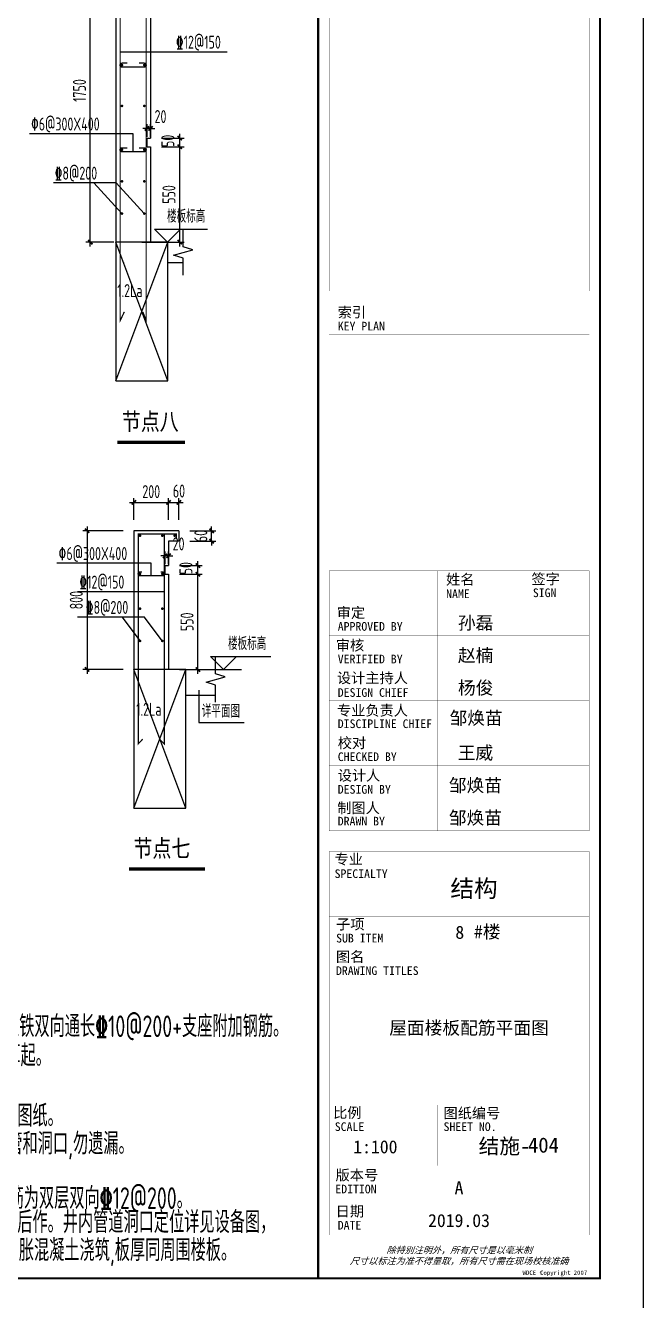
# Model space of a CAD drawing. Extents: x -765033 to 1614171, y -1073 to 729564.
# Drawn here: x 1370242 to 1384497, y 223550 to 252972 of the extents above; entities that cross this region are included whole.
import ezdxf
from ezdxf.enums import TextEntityAlignment as Align

# ---------------------------------------------------------------- set-up
doc = ezdxf.new("R2010")
doc.units = 0
doc.header["$LTSCALE"] = 1000
doc.header["$MEASUREMENT"] = 0
doc.linetypes.add('109-34 轴网$0$L1$0$$AUDIT_BAD_LTYPE1', pattern=[0])
doc.layers.get('Defpoints').update_dxf_attribs({"color": 167})
for name, color, linetype in [('A_STR-砼墙', 51, 'Continuous'), ('A_STR-砼柱', 51, 'Continuous'), ('s-dim', 3, 'Continuous'), ('s-hole', 5, 'Continuous'), ('s-rein', 1, 'Continuous'), ('s-text', 7, 'Continuous'), ('s-thin', 3, 'Continuous'), ('SHEET_TEXT', 7, 'Continuous'), ('墙柱说明', 7, 'Continuous'), ('尺寸标注-板', 3, 'Continuous'), ('楼板负筋钢筋', 1, 'Continuous'), ('签-建（陈）$0$SHEET_TEXT', 7, 'Continuous')]:
    doc.layers.add(name, color=color, linetype=linetype)
doc.styles.add('-宋体', font='simhei.ttf', dxfattribs={"width": 0.8})
doc.styles.add('TSSD_Dimension', font='tssdeng.shx', dxfattribs={"width": 0.7, "bigfont": 'Hztxt.shx'})
doc.styles.add('TSSD_Rein', font='Tssdeng.shx', dxfattribs={"width": 0.7, "bigfont": 'Hztxt.shx'})
doc.styles.add('华文细黑', font='', dxfattribs={"height": 10})
doc.styles.add('图签信息$0$华文细黑', font='', dxfattribs={"height": 10})
doc.styles.add('签-建（陈）$0$华文细黑', font='', dxfattribs={"height": 10})
doc.styles.get('华文细黑').set_extended_font_data('STXihei')
doc.styles.get('图签信息$0$华文细黑').set_extended_font_data('STXihei')
doc.styles.get('签-建（陈）$0$华文细黑').set_extended_font_data('STXihei')
doc.dimstyles.new('TSSD_25_100', dxfattribs={"dimtxt": 300, "dimasz": 100, "dimexe": 100, "dimexo": 250, "dimgap": 100, "dimtad": 1, "dimdec": 0, "dimlfac": 0.25, "dimzin": 0, "dimdsep": 46, "dimtxsty": 'TSSD_Dimension', "dimblk": 'ARCHTICK', "dimblk1": 'ARCHTICK', "dimblk2": 'ARCHTICK', "dimcen": 0, "dimdle": 100, "dimclrt": 7, "dimadec": 0, "dimazin": 0, "dimtfac": 1, "dimtdec": 0, "dimtix": 1, "dimtmove": 2, "dimatfit": 3, "dimfxl": 1, "dimtolj": 1, "dimtzin": 0, "dimarcsym": 0})

# ---------------------------------------------------------------- blocks, each defined once
blk = doc.blocks.new('_ArchTick')
at = {"color": 0, "linetype": 'ByBlock', "const_width": 0.4}
blk.add_lwpolyline([(-0.5, -0.5), (0.5, 0.5)], dxfattribs=at)
blk = doc.blocks.new('*D943')
at = {"layer": 'Defpoints', "color": 0, "transparency": 16777216}
for p in [(1373782, 241312), (1374536, 241312), (1373782, 241072)]:
    blk.add_point(p, dxfattribs=at)
at = {"layer": 's-dim', "color": 0, "lineweight": -2, "transparency": 16777216}
for p, q in [((1374032, 241312), (1374636, 241312)), ((1374536, 241312), (1374536, 241412)), ((1374536, 241072), (1374536, 241312)), ((1374032, 241072), (1374636, 241072)), ((1374536, 241072), (1374536, 240972))]:
    blk.add_line(p, q, dxfattribs=at)
at = {"layer": 's-dim', "color": 0, "lineweight": -2, "transparency": 16777216, "xscale": 100, "yscale": 100, "zscale": 100}
for p, rotation in [((1374536, 241312), 270), ((1374536, 241072), 90)]:
    blk.add_blockref('_ArchTick', p, dxfattribs=dict(at, rotation=rotation))
at = {"layer": 's-dim', "color": 7, "transparency": 16777216, "insert": (1374286, 241192), "char_height": 300, "attachment_point": 5, "rotation": 90, "style": 'TSSD_Dimension'}
blk.add_mtext('\\A1;60', dxfattribs=at)
blk = doc.blocks.new('*D944')
at = {"layer": 'Defpoints', "color": 0, "transparency": 16777216}
for p in [(1373782, 241966), (1373542, 241312), (1373782, 241312)]:
    blk.add_point(p, dxfattribs=at)
at = {"layer": 's-dim', "color": 0, "lineweight": -2, "transparency": 16777216}
for p, q in [((1373442, 241966), (1373882, 241966)), ((1373542, 241562), (1373542, 242066)), ((1373782, 241562), (1373782, 242066))]:
    blk.add_line(p, q, dxfattribs=at)
at = {"layer": 's-dim', "color": 0, "lineweight": -2, "transparency": 16777216, "xscale": 100, "yscale": 100, "zscale": 100, "rotation": 180}
blk.add_blockref('_ArchTick', (1373542, 241966), dxfattribs=at)
at = {"layer": 's-dim', "color": 0, "lineweight": -2, "transparency": 16777216, "xscale": 100, "yscale": 100, "zscale": 100}
blk.add_blockref('_ArchTick', (1373782, 241966), dxfattribs=at)
at = {"layer": 's-dim', "color": 7, "transparency": 16777216, "insert": (1373782, 242229), "char_height": 300, "attachment_point": 5, "style": 'TSSD_Dimension'}
blk.add_mtext('\\A1;60', dxfattribs=at)
blk = doc.blocks.new('*D945')
at = {"layer": 'Defpoints', "color": 0, "transparency": 16777216}
for p in [(1372742, 241312), (1371664, 238112), (1372742, 238112)]:
    blk.add_point(p, dxfattribs=at)
at = {"layer": 's-dim', "color": 0, "lineweight": -2, "transparency": 16777216}
for p, q in [((1372492, 241312), (1371564, 241312)), ((1371664, 241412), (1371664, 238012)), ((1372492, 238112), (1371564, 238112))]:
    blk.add_line(p, q, dxfattribs=at)
at = {"layer": 's-dim', "color": 0, "lineweight": -2, "transparency": 16777216, "xscale": 100, "yscale": 100, "zscale": 100}
for p, rotation in [((1371664, 241312), 90), ((1371664, 238112), 270)]:
    blk.add_blockref('_ArchTick', p, dxfattribs=dict(at, rotation=rotation))
at = {"layer": 's-dim', "color": 7, "transparency": 16777216, "insert": (1371414, 239712), "char_height": 300, "attachment_point": 5, "rotation": 90, "style": 'TSSD_Dimension'}
blk.add_mtext('\\A1;800', dxfattribs=at)
blk = doc.blocks.new('*D946')
at = {"layer": 'Defpoints', "color": 0, "transparency": 16777216}
for p in [(1373542, 241966), (1372742, 241312), (1373542, 241312)]:
    blk.add_point(p, dxfattribs=at)
at = {"layer": 's-dim', "color": 0, "lineweight": -2, "transparency": 16777216}
for p, q in [((1372642, 241966), (1373642, 241966)), ((1372742, 241562), (1372742, 242066)), ((1373542, 241562), (1373542, 242066))]:
    blk.add_line(p, q, dxfattribs=at)
at = {"layer": 's-dim', "color": 0, "lineweight": -2, "transparency": 16777216, "xscale": 100, "yscale": 100, "zscale": 100, "rotation": 180}
blk.add_blockref('_ArchTick', (1372742, 241966), dxfattribs=at)
at = {"layer": 's-dim', "color": 0, "lineweight": -2, "transparency": 16777216, "xscale": 100, "yscale": 100, "zscale": 100}
blk.add_blockref('_ArchTick', (1373542, 241966), dxfattribs=at)
at = {"layer": 's-dim', "color": 7, "transparency": 16777216, "insert": (1373142, 242216), "char_height": 300, "attachment_point": 5, "style": 'TSSD_Dimension'}
blk.add_mtext('\\A1;200', dxfattribs=at)
blk = doc.blocks.new('*D955')
at = {"layer": 'Defpoints', "color": 0, "transparency": 16777216}
for p in [(1373542, 240312), (1374218, 240312), (1373542, 238112)]:
    blk.add_point(p, dxfattribs=at)
at = {"layer": 's-dim', "color": 0, "lineweight": -2, "transparency": 16777216}
for p, q in [((1374218, 238012), (1374218, 240412)), ((1373792, 240312), (1374318, 240312)), ((1373792, 238112), (1374318, 238112))]:
    blk.add_line(p, q, dxfattribs=at)
at = {"layer": 's-dim', "color": 0, "lineweight": -2, "transparency": 16777216, "xscale": 100, "yscale": 100, "zscale": 100}
for p, rotation in [((1374218, 240312), 90), ((1374218, 238112), 270)]:
    blk.add_blockref('_ArchTick', p, dxfattribs=dict(at, rotation=rotation))
at = {"layer": 's-dim', "color": 7, "transparency": 16777216, "insert": (1373968, 239212), "char_height": 300, "attachment_point": 5, "rotation": 90, "style": 'TSSD_Dimension'}
blk.add_mtext('\\A1;550', dxfattribs=at)
blk = doc.blocks.new('*D956')
at = {"layer": 'Defpoints', "color": 0, "transparency": 16777216}
for p in [(1373542, 240512), (1374218, 240512), (1373542, 240312)]:
    blk.add_point(p, dxfattribs=at)
at = {"layer": 's-dim', "color": 0, "lineweight": -2, "transparency": 16777216}
for p, q in [((1373792, 240512), (1374318, 240512)), ((1374218, 240212), (1374218, 240612)), ((1373792, 240312), (1374318, 240312))]:
    blk.add_line(p, q, dxfattribs=at)
at = {"layer": 's-dim', "color": 0, "lineweight": -2, "transparency": 16777216, "xscale": 100, "yscale": 100, "zscale": 100}
for p, rotation in [((1374218, 240512), 90), ((1374218, 240312), 270)]:
    blk.add_blockref('_ArchTick', p, dxfattribs=dict(at, rotation=rotation))
at = {"layer": 's-dim', "color": 7, "transparency": 16777216, "insert": (1373943, 240449), "char_height": 300, "attachment_point": 5, "rotation": 90, "style": 'TSSD_Dimension'}
blk.add_mtext('\\A1;50', dxfattribs=at)
blk = doc.blocks.new('*D957')
at = {"layer": 'Defpoints', "color": 0, "transparency": 16777216}
for p in [(1373462, 240735), (1373462, 240293), (1373542, 240293)]:
    blk.add_point(p, dxfattribs=at)
at = {"layer": 's-dim', "color": 0, "lineweight": -2, "transparency": 16777216}
for p, q in [((1373462, 240735), (1373362, 240735)), ((1373462, 240543), (1373462, 240835)), ((1373542, 240735), (1373462, 240735)), ((1373542, 240543), (1373542, 240835)), ((1373542, 240735), (1373642, 240735))]:
    blk.add_line(p, q, dxfattribs=at)
at = {"layer": 's-dim', "color": 0, "lineweight": -2, "transparency": 16777216, "xscale": 100, "yscale": 100, "zscale": 100}
blk.add_blockref('_ArchTick', (1373462, 240735), dxfattribs=at)
at = {"layer": 's-dim', "color": 0, "lineweight": -2, "transparency": 16777216, "xscale": 100, "yscale": 100, "zscale": 100, "rotation": 180}
blk.add_blockref('_ArchTick', (1373542, 240735), dxfattribs=at)
at = {"layer": 's-dim', "color": 7, "transparency": 16777216, "insert": (1373773, 241010), "char_height": 300, "attachment_point": 5, "style": 'TSSD_Dimension'}
blk.add_mtext('\\A1;20', dxfattribs=at)
blk = doc.blocks.new('图框-A1')
for points, const_width in [([(0, 0), (841, 0), (841, 594), (0, 594)], 0.05), ([(766, 584), (25, 584), (25, 10), (766, 10)], 0.5)]:
    blk.add_lwpolyline(points, close=True, dxfattribs=dict(const_width=const_width))
at = {"const_width": 0.05}
blk.add_lwpolyline([(841, 297), (839, 297)], dxfattribs=at)
blk = doc.blocks.new('图签信息$0$WDCE Copyright200X')
at = {"const_width": 0.016}
blk.add_lwpolyline([(-10.6, 1.26, 1), (-11.4, 1.26, 1)], format="xyb", close=True, dxfattribs=at)
at = {"style": '图签信息$0$华文细黑'}
for s, p in [('WDCE ', (-11.46, 0.5)), ('     Copyright ', (-3.51, 0.5))]:
    blk.add_text(s, height=1, dxfattribs=at).set_placement(p, align=Align.BOTTOM_RIGHT)
blk.add_text('c', height=0.6, dxfattribs=at).set_placement((-11.04, 1.35), align=Align.MIDDLE_CENTER)
blk.add_attdef('200X', text='', height=1, dxfattribs=at).set_placement((-0.45, 0.5), align=Align.BOTTOM_RIGHT)
blk = doc.blocks.new('图签-A1')
at = {"ltscale": 0.001, "const_width": 0.5}
blk.add_lwpolyline([(-64.75, 574.25), (0.25, 574.25), (0.25, 0.25), (-64.75, 0.25)], close=True, dxfattribs=at)
at = {"const_width": 0.5}
blk.add_lwpolyline([(-64.75, 0.25), (0.25, 0.25), (0.25, 500.75), (-64.75, 500.75)], close=True, dxfattribs=at)
at = {"const_width": 0.05}
for points in [[(-62.25, 405.17), (-62.25, 228.08)], [(-62.25, 228.08), (-2.25, 228.08), (-2.25, 405.17)], [(-57.25, 289.08), (-7.25, 289.08)], [(-57.25, 235.1), (-7.25, 235.1)], [(-62.25, 228.08), (-2.25, 228.08)], [(-62.25, 217.99), (-2.25, 217.99)], [(-62.25, 103.51), (-2.25, 103.51), (-2.25, 163.51), (-62.25, 163.51), (-62.25, 103.51)], [(-37.25, 163.51), (-37.25, 103.51)], [(-19.75, 163.51), (-19.75, 103.51)], [(-62.25, 156.01), (-2.25, 156.01)], [(-62.25, 148.51), (-2.25, 148.51)], [(-62.25, 141.01), (-2.25, 141.01)], [(-62.25, 133.51), (-2.25, 133.51)], [(-62.25, 126.01), (-2.25, 126.01)], [(-62.25, 118.51), (-2.25, 118.51)], [(-62.25, 111.01), (-2.25, 111.01)], [(-62.25, 98.75), (-2.25, 98.75), (-2.25, 10.25), (-62.25, 10.25), (-62.25, 98.75)], [(-62.25, 83.75), (-2.25, 83.75)], [(-62.25, 76.25), (-2.25, 76.25)], [(-62.25, 40.25), (-2.25, 40.25)], [(-37.25, 40.25), (-37.25, 26.25)], [(-62.25, 26.25), (-2.25, 26.25)], [(-62.25, 18.25), (-2.25, 18.25)]]:
    blk.add_lwpolyline(points, dxfattribs=at)
at = {"rotation": 3.913909278468755e-07}
blk.add_blockref('图签信息$0$WDCE Copyright200X', (-2.25, 0.25), dxfattribs=at).add_auto_attribs({'200X': '2007'})
at = {"style": '图签信息$0$华文细黑'}
for s, height, p in [('索引', 2.4, (-60.25, 224.39)), ('KEY PLAN', 2, (-60.25, 220.99)), ('姓名', 2.4, (-35.25, 162.72)), ('签字', 2.4, (-15.56, 162.82)), ('NAME', 2, (-35.25, 159.21)), ('SIGN', 2, (-15.25, 159.45)), ('审定', 2.4, (-60.48, 155.06)), ('APPROVED BY', 2, (-60.25, 151.69)), ('审核', 2.4, (-60.7, 147.54)), ('VERIFIED BY', 2, (-60.25, 144.16)), ('设计主持人', 2.4, (-60.43, 140.01)), ('DESIGN CHIEF', 2, (-60.25, 136.44)), ('专业负责人', 2.4, (-60.42, 132.51)), ('DISCIPLINE CHIEF', 2, (-60.25, 129.23)), ('校对', 2.4, (-60.25, 125.01)), ('CHECKED BY', 2, (-60.25, 121.62)), ('设计人', 2.4, (-60.25, 117.51)), ('DESIGN BY', 2, (-60.25, 114.08)), ('制图人', 2.4, (-60.36, 110.01)), ('DRAWN BY', 2, (-60.25, 106.75)), ('专业', 2.4, (-60.98, 98.18)), ('SPECIALTY', 2, (-60.98, 94.63)), ('子项', 2.4, (-60.63, 83.17)), ('SUB ITEM', 2, (-60.63, 79.75)), ('图名', 2.4, (-60.66, 75.66)), ('DRAWING TITLES', 2, (-60.66, 72.25)), ('比例', 2.4, (-61.31, 39.67)), ('图纸编号', 2.4, (-35.85, 39.57)), ('SCALE', 2, (-60.94, 36.25)), ('SHEET NO.', 2, (-35.85, 36.25)), ('版本号', 2.4, (-60.75, 25.28)), ('EDITION', 2, (-60.81, 21.86)), ('日期', 2.4, (-60.75, 16.93)), ('DATE', 2, (-60.25, 13.51))]:
    blk.add_text(s, height=height, rotation=0, dxfattribs=at).set_placement(p, align=Align.TOP_LEFT)
at = {"color": 4, "style": '图签信息$0$华文细黑'}
for s, p in [('1:100', (-51.57, 29.1)), ('A', (-32.28, 19.65)), ('2019.03', (-32.28, 12.09))]:
    blk.add_text(s, height=3, rotation=0, dxfattribs=at).set_placement(p, align=Align.CENTER)
at = {"style": '图签信息$0$华文细黑', "oblique": 20}
for s, p in [('除特别注明外，所有尺寸是以毫米制', (-32.25, 6.75)), ('尺寸以标注为准不得量取，所有尺寸需在现场校核准确', (-32.25, 4.25))]:
    blk.add_text(s, height=1.5, rotation=0, dxfattribs=at).set_placement(p, align=Align.MIDDLE_CENTER)
at = {"color": 3, "insert": (-28.82, 90), "char_height": 4, "width": 32.5922, "attachment_point": 5, "rotation": 0, "style": '华文细黑'}
blk.add_mtext('结构', dxfattribs=at)
at = {"color": 2, "insert": (-28.82, 80.08), "char_height": 3, "width": 40.6394, "attachment_point": 5, "rotation": 0, "style": '华文细黑'}
blk.add_mtext('   #{\\fSimSun|b0|i0|c134|p2;楼}', dxfattribs=at)
at = {"layer": 'SHEET_TEXT', "style": '华文细黑'}
blk.add_text('结施-', height=3.5, dxfattribs=at).set_placement((-27.75, 29.01))
at = {"layer": '签-建（陈）$0$SHEET_TEXT', "ltscale": 0.001, "attachment_point": 5, "style": '签-建（陈）$0$华文细黑'}
for s, insert, char_height, width in [('孙磊', (-28.44, 151.36), 2.998, 17.4861), ('赵楠', (-28.44, 143.86), 2.998, 17.4861), ('杨俊', (-28.44, 136.36), 2.998, 17.4861), ('邹焕苗', (-28.33, 129.39), 2.99, 17.9613), ('王威', (-28.49, 121.36), 2.998, 17.4861), ('邹焕苗', (-28.49, 113.86), 2.998, 17.4861), ('邹焕苗', (-28.49, 106.36), 2.998, 17.4861)]:
    blk.add_mtext(s, dxfattribs=dict(at, insert=insert, char_height=char_height, width=width))
blk = doc.blocks.new('*D1735')
at = {"layer": 'Defpoints', "color": 0, "transparency": 16777216}
for p in [(1371737, 254973), (1372526, 254973), (1372526, 247973)]:
    blk.add_point(p, dxfattribs=at)
at = {"layer": 's-dim', "color": 0, "lineweight": -2, "transparency": 16777216}
for p, q in [((1372276, 254973), (1371637, 254973)), ((1371737, 247873), (1371737, 255073)), ((1372276, 247973), (1371637, 247973))]:
    blk.add_line(p, q, dxfattribs=at)
at = {"layer": 's-dim', "color": 0, "lineweight": -2, "transparency": 16777216, "xscale": 100, "yscale": 100, "zscale": 100}
for p, rotation in [((1371737, 254973), 90), ((1371737, 247973), 270)]:
    blk.add_blockref('_ArchTick', p, dxfattribs=dict(at, rotation=rotation))
at = {"layer": 's-dim', "color": 7, "transparency": 16777216, "insert": (1371487, 251473), "char_height": 300, "attachment_point": 5, "rotation": 90, "style": 'TSSD_Dimension'}
blk.add_mtext('\\A1;1750', dxfattribs=at)
blk = doc.blocks.new('*D1737')
at = {"layer": 'Defpoints', "color": 0, "transparency": 16777216}
for p in [(1373126, 250173), (1373801, 250173), (1373126, 247973)]:
    blk.add_point(p, dxfattribs=at)
at = {"layer": 's-dim', "color": 0, "lineweight": -2, "transparency": 16777216}
for p, q in [((1373376, 250173), (1373901, 250173)), ((1373801, 247873), (1373801, 250273)), ((1373376, 247973), (1373901, 247973))]:
    blk.add_line(p, q, dxfattribs=at)
at = {"layer": 's-dim', "color": 0, "lineweight": -2, "transparency": 16777216, "xscale": 100, "yscale": 100, "zscale": 100}
for p, rotation in [((1373801, 250173), 90), ((1373801, 247973), 270)]:
    blk.add_blockref('_ArchTick', p, dxfattribs=dict(at, rotation=rotation))
at = {"layer": 's-dim', "color": 7, "transparency": 16777216, "insert": (1373551, 249073), "char_height": 300, "attachment_point": 5, "rotation": 90, "style": 'TSSD_Dimension'}
blk.add_mtext('\\A1;550', dxfattribs=at)
blk = doc.blocks.new('*D1738')
at = {"layer": 'Defpoints', "color": 0, "transparency": 16777216}
for p in [(1373126, 250373), (1373126, 250173), (1373801, 250373)]:
    blk.add_point(p, dxfattribs=at)
at = {"layer": 's-dim', "color": 0, "lineweight": -2, "transparency": 16777216}
for p, q in [((1373801, 250073), (1373801, 250473)), ((1373376, 250373), (1373901, 250373)), ((1373376, 250173), (1373901, 250173))]:
    blk.add_line(p, q, dxfattribs=at)
at = {"layer": 's-dim', "color": 0, "lineweight": -2, "transparency": 16777216, "xscale": 100, "yscale": 100, "zscale": 100}
for p, rotation in [((1373801, 250373), 90), ((1373801, 250173), 270)]:
    blk.add_blockref('_ArchTick', p, dxfattribs=dict(at, rotation=rotation))
at = {"layer": 's-dim', "color": 7, "transparency": 16777216, "insert": (1373526, 250310), "char_height": 300, "attachment_point": 5, "rotation": 90, "style": 'TSSD_Dimension'}
blk.add_mtext('\\A1;50', dxfattribs=at)
blk = doc.blocks.new('*D1739')
at = {"layer": 'Defpoints', "color": 0, "transparency": 16777216}
for p in [(1373046, 250596), (1373046, 250155), (1373126, 250155)]:
    blk.add_point(p, dxfattribs=at)
at = {"layer": 's-dim', "color": 0, "lineweight": -2, "transparency": 16777216}
for p, q in [((1373046, 250405), (1373046, 250696)), ((1373126, 250405), (1373126, 250696)), ((1373046, 250596), (1372946, 250596)), ((1373126, 250596), (1373046, 250596)), ((1373126, 250596), (1373226, 250596))]:
    blk.add_line(p, q, dxfattribs=at)
at = {"layer": 's-dim', "color": 0, "lineweight": -2, "transparency": 16777216, "xscale": 100, "yscale": 100, "zscale": 100}
blk.add_blockref('_ArchTick', (1373046, 250596), dxfattribs=at)
at = {"layer": 's-dim', "color": 0, "lineweight": -2, "transparency": 16777216, "xscale": 100, "yscale": 100, "zscale": 100, "rotation": 180}
blk.add_blockref('_ArchTick', (1373126, 250596), dxfattribs=at)
at = {"layer": 's-dim', "color": 7, "transparency": 16777216, "insert": (1373356, 250871), "char_height": 300, "attachment_point": 5, "style": 'TSSD_Dimension'}
blk.add_mtext('\\A1;20', dxfattribs=at)
blk = doc.blocks.new('A$C7522601D')
at = {"layer": 's-hole'}
h = blk.add_hatch(dxfattribs=at)
h.set_pattern_fill('ANSI31', color=256, scale=25)
h.set_pattern_definition([(45, (-26294.05, -225177.15), (-56.1266, 56.1266), [])])
h.paths.add_polyline_path([(2656, 508), (1845, 508), (1845, 98), (2656, 98)])
at = {"layer": 's-dim', "color": 7}
blk.add_lwpolyline([(1845, 508), (2656, 508), (2656, 98), (1845, 98)], close=True, dxfattribs=at)
at = {"layer": '墙柱说明', "style": 'TSSD_Rein', "width": 0.7}
for s, height, p in [('板说明：', 700, (-23, 6039)), ('1.未注明梁板混凝土等级详见楼层表。', 500, (713, 5423)), ('2.本层未注明板厚均为120mm。', 500, (713, 4790)), ('3.除图中原位注明外，屋面板配筋为上铁双向通长%%13210@200+支座附加钢筋。', 500, (753, 4036)), ('支座钢筋所注明尺寸从梁边或墙边算起。 ', 500, (1116, 3362)), ('4.除注明外，板面标高见层高表。', 500, (699, 2662)), ('5.设备留洞位置及尺寸详见建筑和设备图纸。', 500, (699, 1973)), ('6.施工时与其它专业密切配合,预留埋管和洞口,勿遗漏。', 500, (708, 1329)), ('7.屋面板，设计抗渗等级不低于P6级。', 500, (716, 715)), ('8.图中     范围内，h=150mm,配筋为双层双向%%13212@200。', 500, (725, 71)), ('9.设备管井，冷媒竖井部位的楼板甩筋后作。井内管道洞口定位详见设备图，', 500, (697, -484)), ('洞口待设备安装完后再用同强度微膨胀混凝土浇筑,板厚同周围楼板。', 500, (1076, -1132))]:
    blk.add_text(s, height=height, dxfattribs=at).set_placement(p)

msp = doc.modelspace()

# ---------------------------------------------------------------- linework, layer by layer
msp.add_lwpolyline([(1384494.7, 223061.6), (1384494.7, 282461.6), (1300394.7, 282461.6), (1300394.7, 223061.6)], close=True)
at = {"layer": 'A_STR-砼墙'}
for p, q in [((1372325.6, 254973.4), (1372325.6, 247493.4)), ((1373125.6, 254733.4), (1373125.6, 250373.4)), ((1373045.6, 250373.4), (1373125.6, 250373.4)), ((1373045.6, 250173.4), (1373045.6, 250373.4)), ((1373045.6, 250173.4), (1373125.6, 250173.4)), ((1373125.6, 250173.4), (1373125.6, 247973.4)), ((1372925.6, 247973.4), (1373879.1, 247973.4)), ((1372525.6, 247493.4), (1372525.6, 247493.4)), ((1373879.1, 247493.4), (1373525.6, 247493.4)), ((1372742.1, 241312.1), (1372742.1, 241072.1)), ((1373782.1, 241312.1), (1372742.1, 241312.1)), ((1373782.1, 241312.1), (1373782.1, 241072.1)), ((1372742.1, 241072.1), (1372742.1, 238112.1)), ((1373782.1, 241072.1), (1373542.1, 241072.1)), ((1373542.1, 241072.1), (1373542.1, 240512.1)), ((1373462.1, 240512.1), (1373542.1, 240512.1)), ((1373462.1, 240312.1), (1373462.1, 240512.1)), ((1373462.1, 240312.1), (1373542.1, 240312.1)), ((1373542.1, 240312.1), (1373542.1, 238112.1)), ((1373942.1, 238112.1), (1374628.3, 238112.1)), ((1374628.3, 237512.1), (1373942.1, 237512.1))]:
    msp.add_line(p, q, dxfattribs=at)
at = {"layer": 'A_STR-砼柱'}
for p, q in [((1372325.6, 247493.4), (1372325.6, 244773.4)), ((1373525.6, 244773.4), (1373525.6, 247493.4)), ((1372325.6, 244773.4), (1373525.6, 244773.4)), ((1372742.1, 238112.1), (1372742.1, 234912.1)), ((1373942.1, 238112.1), (1373222.1, 238112.1)), ((1373942.1, 234912.1), (1373942.1, 237512.1)), ((1372742.1, 234912.1), (1373942.1, 234912.1))]:
    msp.add_line(p, q, dxfattribs=at)
at = {"layer": 's-rein', "const_width": 30}
for points in [[(1372587.3, 252103.7), (1372467.3, 252103.7, 1), (1372467.3, 252013.7), (1372981.8, 252013.7, 1), (1372981.8, 252103.7), (1372861.8, 252103.7)], [(1372587.3, 250149), (1372467.3, 250149, 1), (1372467.3, 250059), (1372981.8, 250059, 1), (1372981.8, 250149), (1372861.8, 250149)], [(1372925.5, 240363.5), (1372883.7, 240363.5, 1), (1372883.7, 240273.5), (1373398.2, 240273.5, 1), (1373398.2, 240363.5), (1373356.4, 240363.5)]]:
    msp.add_lwpolyline(points, format="xyb", dxfattribs=at)
for points in [[(1372452.3, 252058.7, 1), (1372482.3, 252058.7, 1)], [(1372966.8, 252058.7, 1), (1372996.8, 252058.7, 1)], [(1372452.3, 251116.9, 1), (1372482.3, 251116.9, 1)], [(1372966.8, 251116.9, 1), (1372996.8, 251116.9, 1)], [(1372452.3, 250104, 1), (1372482.3, 250104, 1)], [(1372966.8, 250104, 1), (1372996.8, 250104, 1)], [(1372452.3, 249376.4, 1), (1372482.3, 249376.4, 1)], [(1372966.8, 249376.4, 1), (1372996.8, 249376.4, 1)], [(1372452.3, 248632.2, 1), (1372482.3, 248632.2, 1)], [(1372966.8, 248632.2, 1), (1372996.8, 248632.2, 1)], [(1372868.7, 241199.4, 1), (1372898.7, 241199.4, 1)], [(1373383.2, 241199.4, 1), (1373413.2, 241199.4, 1)], [(1373665.2, 241199.4, 1), (1373695.2, 241199.4, 1)], [(1372868.7, 240318.5, 1), (1372898.7, 240318.5, 1)], [(1373383.2, 240318.5, 1), (1373413.2, 240318.5, 1)], [(1372868.7, 239515.1, 1), (1372898.7, 239515.1, 1)], [(1373383.2, 239515.1, 1), (1373413.2, 239515.1, 1)], [(1372868.7, 238770.9, 1), (1372898.7, 238770.9, 1)], [(1373383.2, 238770.9, 1), (1373413.2, 238770.9, 1)]]:
    msp.add_lwpolyline(points, format="xyb", close=True, dxfattribs=at)
at = {"layer": 's-thin'}
for p, q in [((1373516.4, 247973.4), (1373216.4, 248273.4)), ((1373216.4, 248273.4), (1374436.4, 248273.4)), ((1373516.4, 247973.4), (1373816.4, 248273.4)), ((1374810.1, 238112.1), (1374510.1, 238412.1)), ((1374510.1, 238412.1), (1375110.1, 238412.1)), ((1374810.1, 238112.1), (1375110.1, 238412.1)), ((1375110.1, 238412.1), (1375902.6, 238412.1)), ((1374628.3, 238112.1), (1375228.3, 238112.1))]:
    msp.add_line(p, q, dxfattribs=at)
for points in [[(1373879.1, 247213.4), (1373879.1, 247603.4), (1373659.1, 247673.4), (1374099.1, 247793.4), (1373879.1, 247863.4), (1373879.1, 248253.4)], [(1374628.3, 237359.7), (1374628.3, 237749.7), (1374408.3, 237819.7), (1374848.3, 237939.7), (1374628.3, 238009.7), (1374628.3, 238399.7)]]:
    msp.add_lwpolyline(points, dxfattribs=at)
at = {"layer": '墙柱说明', "ltscale": 1000, "const_width": 75}
for points in [[(1372361.7, 243354), (1373921.9, 243354)], [(1372631.5, 233505.5), (1374384.4, 233505.5)]]:
    msp.add_lwpolyline(points, dxfattribs=at)
at = {"layer": '墙柱说明'}
msp.add_lwpolyline([(1374241.4, 237636.2), (1374241.4, 236885.7), (1375282.2, 236885.7)], dxfattribs=at)
at = {"layer": '尺寸标注-板'}
for p, q in [((1372425.6, 252364.3), (1374894.9, 252364.3)), ((1372724.5, 250475.7), (1370330.5, 250475.7)), ((1372724.5, 250059), (1372724.5, 250475.7)), ((1372336.3, 249341.5), (1370890.1, 249341.5)), ((1372467.3, 248632.2), (1371821.8, 249341.5)), ((1372981.8, 248632.2), (1372336.3, 249341.5)), ((1372325.6, 244773.4), (1373525.6, 247973.4)), ((1373525.6, 244773.4), (1372325.6, 247973.4)), ((1373140.9, 240563.3), (1370966.9, 240563.3)), ((1373140.9, 240273.5), (1373140.9, 240563.3)), ((1373439.8, 239905.7), (1371444.3, 239905.7)), ((1372990.3, 239321.4), (1371444.3, 239321.4)), ((1372883.7, 238770.9), (1372475.8, 239321.4)), ((1373398.2, 238770.9), (1372990.3, 239321.4)), ((1372742.1, 234912.1), (1373942.1, 238112.1)), ((1373942.1, 234912.1), (1372742.1, 238112.1))]:
    msp.add_line(p, q, dxfattribs=at)
for points in [[(1372325.6, 244773.4), (1373525.6, 244773.4), (1373525.6, 247973.4), (1372325.6, 247973.4)], [(1372742.1, 234912.1), (1373942.1, 234912.1), (1373942.1, 238112.1), (1372742.1, 238112.1)]]:
    msp.add_lwpolyline(points, close=True, dxfattribs=at)
at = {"layer": '楼板负筋钢筋', "const_width": 30}
for points in [[(1372522.1, 246364.4), (1372425.6, 246164.4), (1372425.6, 246164.4), (1372425.6, 254902.8), (1373045.2, 254902.8)], [(1372947.9, 246364.4), (1373025.6, 246164.4), (1373025.6, 254902.8), (1372686, 254902.8), (1372686, 254902.8)], [(1372943.9, 236501.8), (1372842.1, 236395.8), (1372842.1, 241241.4), (1373721.4, 241241.4), (1373721.4, 241116.6)], [(1373336, 236501.8), (1373442.1, 236395.8), (1373442.1, 241241.4), (1372917.8, 241241.4), (1372917.8, 241241.4)]]:
    msp.add_lwpolyline(points, dxfattribs=at)

# ---------------------------------------------------------------- block references
at = {"xscale": 100, "yscale": 100, "zscale": 100}
for name, p in [('图框-A1', (1300394.7, 223061.6)), ('图签-A1', (1383469.7, 224036.6))]:
    msp.add_blockref(name, p, dxfattribs=at)
at = {"layer": 's-text'}
msp.add_blockref('A$C7522601D', (1363411.6, 225592.3), dxfattribs=at)

# ---------------------------------------------------------------- texts
at = {"color": 2, "linetype": '109-34 轴网$0$L1$0$$AUDIT_BAD_LTYPE1', "style": '华文细黑'}
for s, p in [('8', (1380157.1, 231897)), ('屋面楼板配筋平面图', (1378630.8, 229691.5))]:
    msp.add_text(s, height=300, rotation=0, dxfattribs=at).set_placement(p)
at = {"layer": 'SHEET_TEXT', "style": '华文细黑'}
msp.add_text('404', height=350, rotation=360, dxfattribs=at).set_placement((1381832.4, 226962.7))
at = {"layer": '墙柱说明'}
for s, height, style, width, p in [('%%13212@150', 300, 'TSSD_Rein', 0.7, (1373709.7, 252437.4)), ('%%1306@300X400', 300, 'TSSD_Rein', 0.7, (1370368.3, 250548.8)), ('%%1328@200', 300, 'TSSD_Rein', 0.7, (1370914.5, 249414.6)), ('1.2La', 300, 'TSSD_Rein', 0.7, (1372358.4, 246704)), ('节点八', 400, '-宋体', 0.8, (1372464.9, 243634))]:
    msp.add_text(s, height=height, rotation=360, dxfattribs=dict(at, style=style, width=width)).set_placement(p)
at = {"layer": '墙柱说明', "style": 'TSSD_Rein', "width": 0.7}
msp.add_text('楼板标高', height=300, rotation=360, dxfattribs=at).set_placement((1374388.7, 248333.4), align=Align.BOTTOM_RIGHT)
at = {"layer": '墙柱说明'}
for s, height, style, width, p in [('%%1306@300X400', 300, 'TSSD_Rein', 0.7, (1371004.8, 240636.4)), ('%%13212@150', 300, 'TSSD_Rein', 0.7, (1371483.6, 239978.8)), ('%%1328@200', 300, 'TSSD_Rein', 0.7, (1371632.3, 239394.5)), ('1.2La', 300, 'TSSD_Rein', 0.7, (1372796.3, 237042.9)), ('节点七', 400, '-宋体', 0.8, (1372734.6, 233785.5))]:
    msp.add_text(s, height=height, dxfattribs=dict(at, style=style, width=width)).set_placement(p)
at = {"layer": '墙柱说明', "style": 'TSSD_Rein', "width": 0.7}
for s, p in [('楼板标高', (1375796, 238472.1)), ('详平面图', (1375189.5, 236913.3))]:
    msp.add_text(s, height=300, dxfattribs=at).set_placement(p, align=Align.BOTTOM_RIGHT)

# ---------------------------------------------------------------- dimensions: what is measured, and where the dimension line sits
at = {"layer": 's-dim'}
for base, p1, p2, picture, middle in [((1371736.8, 254973.4), (1372525.6, 247973.4), (1372525.6, 254973.4), '*D1735', (1371486.8, 251473.4)), ((1373801.4, 250173.4), (1373125.6, 247973.4), (1373125.6, 250173.4), '*D1737', (1373551.4, 249073.4)), ((1371664, 238112.1), (1372742.1, 241312.1), (1372742.1, 238112.1), '*D945', (1371414, 239712.1)), ((1374536.3, 241312.1), (1373782.1, 241072.1), (1373782.1, 241312.1), '*D943', (1374286.3, 241192.1)), ((1374217.8, 240312.1), (1373542.1, 238112.1), (1373542.1, 240312.1), '*D955', (1373967.8, 239212.1))]:
    dim = msp.add_linear_dim(base=base, p1=p1, p2=p2, angle=90, dimstyle='TSSD_25_100', dxfattribs=at)
    dim.commit()
    dim.dimension.update_dxf_attribs({"geometry": picture, "text_midpoint": middle})
for base, p1, p2, picture, middle in [((1373045.6, 250596.1), (1373125.6, 250154.8), (1373045.6, 250154.8), '*D1739', (1373356.1, 250871.1)), ((1373782.1, 241965.7), (1373542.1, 241312.1), (1373782.1, 241312.1), '*D944', (1373782.1, 242229.2)), ((1373462.1, 240734.7), (1373542.1, 240293.5), (1373462.1, 240293.5), '*D957', (1373772.6, 241009.7))]:
    dim = msp.add_linear_dim(base=base, p1=p1, p2=p2, dimstyle='TSSD_25_100', dxfattribs=at)
    dim.commit()
    dim.dimension.update_dxf_attribs({"geometry": picture, "text_midpoint": middle, "dimtype": 160})
for base, p1, p2, picture, middle in [((1373801.4, 250373.4), (1373125.6, 250173.4), (1373125.6, 250373.4), '*D1738', (1373526.4, 250310.1)), ((1374217.8, 240512.1), (1373542.1, 240312.1), (1373542.1, 240512.1), '*D956', (1373942.8, 240448.8))]:
    dim = msp.add_linear_dim(base=base, p1=p1, p2=p2, angle=90, dimstyle='TSSD_25_100', dxfattribs=at)
    dim.commit()
    dim.dimension.update_dxf_attribs({"geometry": picture, "text_midpoint": middle, "dimtype": 160})
dim = msp.add_linear_dim(base=(1373542.1, 241965.7), p1=(1372742.1, 241312.1), p2=(1373542.1, 241312.1), dimstyle='TSSD_25_100', dxfattribs=at)
dim.commit()
dim.dimension.update_dxf_attribs({"geometry": '*D946', "text_midpoint": (1373142.1, 242215.7)})

doc.saveas('drawing.dxf')
